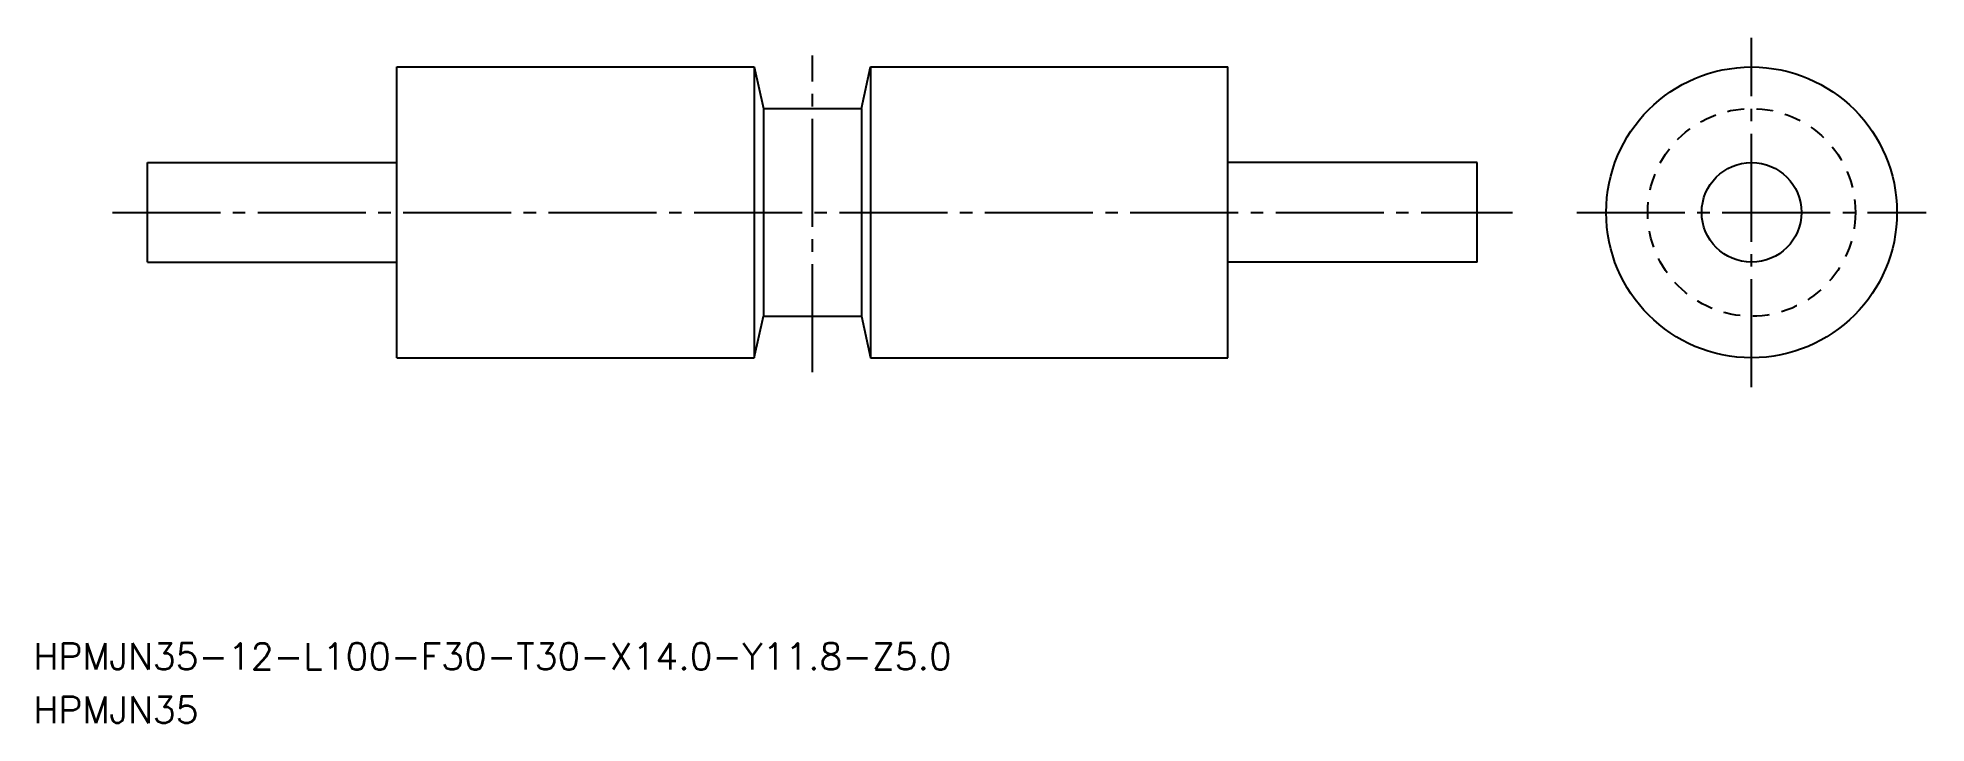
# Model space of a CAD drawing. Extents: x 64 to 292, y 140 to 222.
import ezdxf

# ---------------------------------------------------------------- set-up
doc = ezdxf.new("R2010")
doc.units = 0
doc.linetypes.add('CENTER', pattern=[17.5, 13, -1.5, 1.5, -1.5])
doc.linetypes.add('DASHED', pattern=[3.5, 2, -1.5])
doc.layers.get('0').update_dxf_attribs({"linetype": 'CONTINUOUS'})
doc.layers.add('CENTER', color=1, linetype='CENTER')
doc.styles.get("Standard").update_dxf_attribs({"font": 'txt.shx', "bigfont": '@extfont2.shx'})

msp = doc.modelspace()

# ---------------------------------------------------------------- linework, layer by layer
at = {"color": 7, "linetype": 'CONTINUOUS'}
for p, q in [((107.64, 183.58), (107.64, 218.58)), ((107.64, 218.58), (150.64, 218.58)), ((150.64, 218.58), (151.74, 213.58)), ((150.64, 218.58), (150.64, 183.58)), ((163.54, 213.58), (164.64, 218.58)), ((164.64, 218.58), (207.64, 218.58)), ((164.64, 218.58), (164.64, 183.58)), ((207.64, 183.58), (207.64, 218.58)), ((151.74, 213.58), (163.54, 213.58)), ((151.74, 213.58), (163.54, 213.58)), ((151.74, 213.58), (151.74, 188.58)), ((163.54, 213.58), (163.54, 188.58)), ((77.64, 207.08), (107.64, 207.08)), ((77.64, 195.08), (77.64, 207.08)), ((237.64, 207.08), (207.64, 207.08)), ((237.64, 195.08), (237.64, 207.08)), ((77.64, 195.08), (107.64, 195.08)), ((107.64, 183.58), (107.64, 195.08)), ((207.64, 183.58), (207.64, 195.08)), ((237.64, 195.08), (207.64, 195.08)), ((150.64, 183.58), (151.74, 188.58)), ((151.74, 188.58), (163.54, 188.58)), ((151.74, 188.58), (163.54, 188.58)), ((163.54, 188.58), (164.64, 183.58)), ((107.64, 183.58), (150.64, 183.58)), ((164.64, 183.58), (207.64, 183.58))]:
    msp.add_line(p, q, dxfattribs=at)
for radius in [17.5, 6]:
    msp.add_circle((270.66, 201.08), radius, dxfattribs=at)
at = {"color": 3, "linetype": 'DASHED'}
msp.add_circle((270.66, 201.08), 12.5, dxfattribs=at)
at = {"layer": 'CENTER', "color": 1, "linetype": 'CENTER'}
for p, q in [((270.66, 180.05), (270.66, 222.1)), ((157.64, 181.84), (157.64, 219.97)), ((73.39, 201.08), (241.89, 201.08)), ((249.63, 201.08), (291.68, 201.08))]:
    msp.add_line(p, q, dxfattribs=at)

# ---------------------------------------------------------------- texts
at = {"color": 7, "linetype": 'CONTINUOUS'}
for s, p in [('HPMJN35-12-L100-F30-T30-X14.0-Y11.8-Z5.0', (63.87, 146.04)), ('HPMJN35', (63.87, 139.59))]:
    msp.add_text(s, height=3.2, dxfattribs=at).set_placement(p)

doc.saveas('drawing.dxf')
